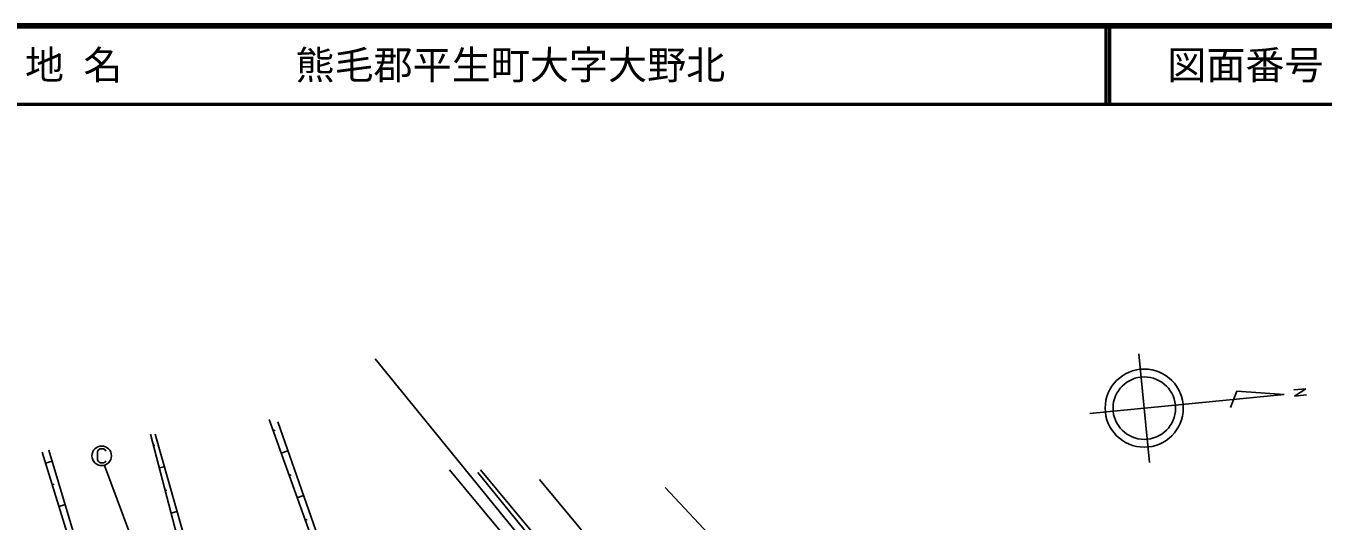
# Model space of a CAD drawing. Units: millimetres, scale not verified. Extents: x 40000 to 680000, y 20000 to 380000.
# Drawn here: x 370513 to 536568, y 316603 to 380000 of the extents above; entities that cross this region are included whole.
import ezdxf
from ezdxf.enums import TextEntityAlignment as Align

# ---------------------------------------------------------------- set-up
doc = ezdxf.new("R2010")
doc.units = ezdxf.units.MM
doc.header["$LTSCALE"] = 1000
for name, color, linetype, lineweight in [('M-BGD', 7, 'Continuous', 25), ('M-BGD-EXST', 7, 'Continuous', 25), ('M-BMK-SRVR', 3, 'Continuous', 25), ('M-TTL', 2, 'Continuous', 140), ('M-TTL-LINE', 7, 'Continuous', 50)]:
    doc.layers.add(name, color=color, linetype=linetype, lineweight=lineweight)
doc.layers.add('M-TTL-TXT', color=7, linetype='Continuous')
doc.styles.add('ＭＳ ゴシック', font='')
doc.styles.get('ＭＳ ゴシック').set_extended_font_data('MS Gothic')

msp = doc.modelspace()

# ---------------------------------------------------------------- linework, layer by layer
at = {"layer": 'M-BGD'}
for p, q in [((415220, 337386), (445057, 300719)), ((408831, 309553), (401666, 329599)), ((402750, 329297), (409438, 310278)), ((391813, 307313), (386464, 327741)), ((387046, 327722), (391463, 312262)), ((402178, 328167), (402436, 328260)), ((373463, 325661), (379967, 303881)), ((386842, 326294), (387012, 326339)), ((403201, 325304), (404048, 325606)), ((372598, 325409), (376893, 311544)), ((373028, 324023), (373874, 324285)), ((387600, 323401), (388221, 323564)), ((404225, 322440), (404475, 322529)), ((438084, 307102), (424738, 323161)), ((439488, 309181), (428346, 322826)), ((428690, 323169), (440126, 309427)), ((373887, 321250), (374132, 321326)), ((388358, 320508), (388561, 320561)), ((449746, 305696), (436248, 321942)), ((459120, 313648), (452347, 320912)), ((405249, 319576), (406066, 319868)), ((374746, 318477), (375535, 318721)), ((389115, 317615), (389847, 317807)), ((406272, 316712), (406513, 316798))]:
    msp.add_line(p, q, dxfattribs=at)
at = {"layer": 'M-BGD-EXST'}
for p, q in [((379810, 325712), (379660, 325512)), ((379660, 325512), (379660, 324412)), ((380010, 325862), (379810, 325712)), ((380460, 325862), (380010, 325862)), ((380660, 325712), (380460, 325862)), ((380760, 325562), (380660, 325712)), ((379660, 324412), (379810, 324212)), ((379810, 324212), (380010, 324062)), ((380010, 324062), (380460, 324062)), ((380460, 324062), (380660, 324162)), ((380660, 324162), (380760, 324312)), ((380586, 323703), (387764, 304438))]:
    msp.add_line(p, q, dxfattribs=at)
msp.add_circle((380210, 324962), 1250, dxfattribs=at)
at = {"layer": 'M-BMK-SRVR'}
for p, q in [((514364, 324095), (512990, 338027)), ((531590, 332827), (506711, 330374)), ((525521, 333233), (524722, 331145)), ((531590, 332827), (525521, 333233)), ((532843, 333389), (534378, 333540)), ((534378, 333540), (532917, 332591)), ((532917, 332591), (534458, 332751))]:
    msp.add_line(p, q, dxfattribs=at)
for radius in [5000, 4000]:
    msp.add_circle((513677, 331061), radius, dxfattribs=at)
at = {"layer": 'M-TTL'}
msp.add_line((680000, 380000), (40000, 380000), dxfattribs=at)
at = {"layer": 'M-TTL-LINE'}
for p, q in [((508747, 380000), (508747, 370000)), ((509247, 380000), (509247, 370000)), ((40000, 370000), (680000, 370000))]:
    msp.add_line(p, q, dxfattribs=at)

# ---------------------------------------------------------------- texts
at = {"layer": 'M-TTL-TXT', "style": 'ＭＳ ゴシック'}
for s, p in [('地 名', (370380, 375000)), ('熊毛郡平生町大字大野北', (405024, 375000))]:
    msp.add_text(s, height=3666, dxfattribs=at).set_placement(p, align=Align.MIDDLE_LEFT)
msp.add_text('図面番号', height=3666, dxfattribs=at).set_placement((526622, 375000), align=Align.MIDDLE_CENTER)

doc.saveas('drawing.dxf')
